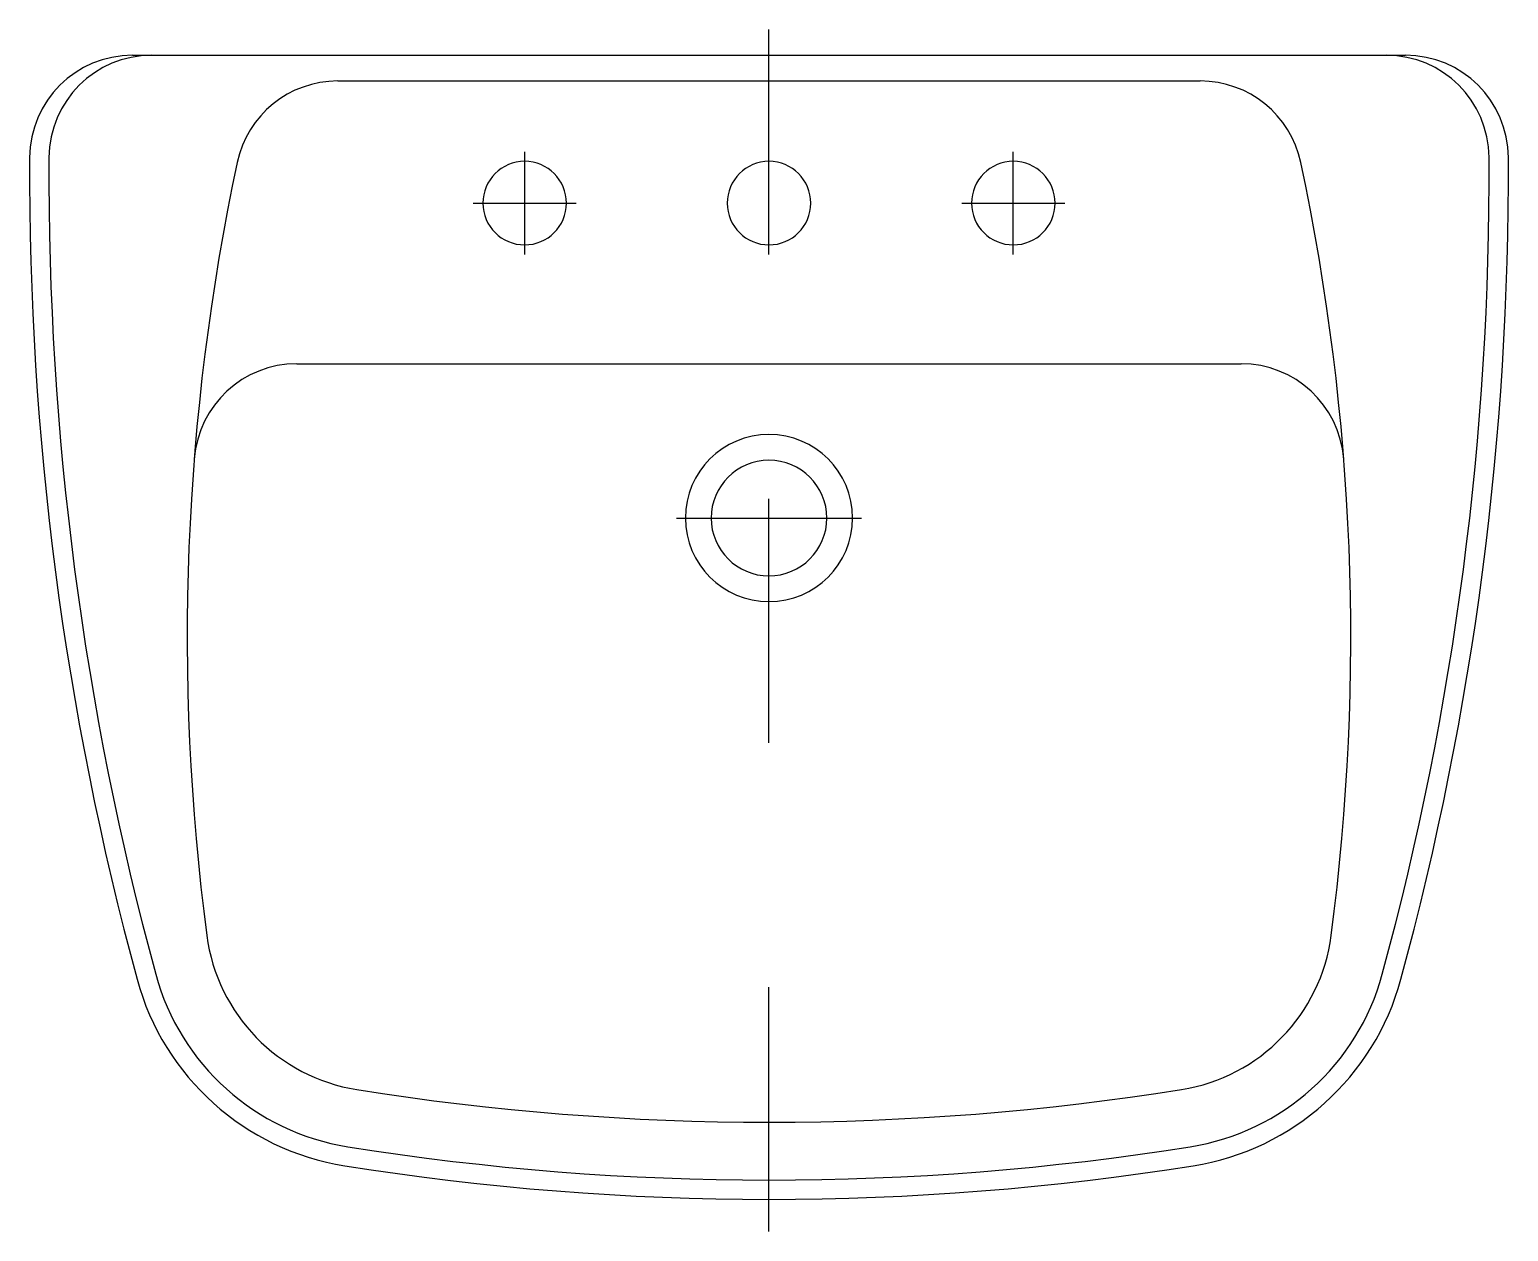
# Model space of a CAD drawing. Extents: x -701.547 to -700.941, y 614 to 614.492.
import ezdxf

# ---------------------------------------------------------------- set-up
doc = ezdxf.new("R2010")
doc.units = 0
doc.header["$LTSCALE"] = 0.2
doc.header["$MEASUREMENT"] = 0
for name, pattern in [('AXES', [0.54, 0.3, -0.08, 0.08, -0.08]), ('CACHE', [0.24, 0.12, -0.12]), ('CONTINU', [0])]:
    doc.linetypes.add(name, pattern=pattern)
doc.layers.get('0').update_dxf_attribs({"linetype": 'CONTINUOUS'})
doc.layers.add('DECA_EIXOS', color=5, linetype='AXES')

msp = doc.modelspace()

# ---------------------------------------------------------------- linework, layer by layer
at = {"linetype": 'CONTINU'}
for points in [[(-701.50441, 614.48184, 0.412638), (-701.54652, 614.43996)], [(-701.49652, 614.48184, 0.412629), (-701.53862, 614.43996)], [(-700.94915, 614.44001, 0.412629), (-700.99125, 614.48184)], [(-700.94125, 614.43996, 0.412639), (-700.98336, 614.48184)], [(-701.42037, 614.47132, 0.354083), (-701.46155, 614.43797)], [(-701.02622, 614.43797, 0.354084), (-701.0674, 614.47132)], [(-701.54652, 614.43996, 0.067788), (-701.50253, 614.10349)], [(-701.53862, 614.43996, 0.067797), (-701.49491, 614.10556)], [(-700.99286, 614.10556, 0.06785), (-700.94915, 614.44001)], [(-700.98524, 614.10349, 0.067788), (-700.94125, 614.43996)], [(-701.46155, 614.43797, 0.085328), (-701.47401, 614.12148)], [(-701.24389, 614.43842, 1), (-701.24389, 614.40421)], [(-701.24389, 614.40421, 1), (-701.24389, 614.43842)], [(-701.01376, 614.12148, 0.085327), (-701.02622, 614.43797)], [(-701.43716, 614.35553, 0.391433), (-701.47913, 614.31672)], [(-701.00864, 614.31672, 0.391433), (-701.05061, 614.35553)], [(-701.24389, 614.32658, 1), (-701.24389, 614.25816)], [(-701.24389, 614.25816, 1), (-701.24389, 614.32658)], [(-701.24389, 614.31605, 1), (-701.24389, 614.26868)], [(-701.24389, 614.26868, 1), (-701.24389, 614.31605)], [(-701.47401, 614.12148, 0.331987), (-701.41253, 614.05833)], [(-701.07502, 614.05836, 0.331987), (-701.01376, 614.12148)], [(-701.50253, 614.10349, 0.295071), (-701.41749, 614.02714)], [(-701.49491, 614.10556, 0.295071), (-701.41625, 614.03493)], [(-701.07152, 614.03493, 0.295072), (-700.99286, 614.10556)], [(-701.07028, 614.02714, 0.295072), (-700.98524, 614.10349)], [(-701.41253, 614.05833, 0.079122), (-701.07502, 614.05836)], [(-701.41625, 614.03493, 0.079127), (-701.07152, 614.03493)], [(-701.41749, 614.02714, 0.079119), (-701.07028, 614.02714)]]:
    msp.add_lwpolyline(points, format="xyb", dxfattribs=at)
for points in [[(-701.50441, 614.48184), (-700.98336, 614.48184)], [(-701.42037, 614.47132), (-701.0674, 614.47132)], [(-701.43716, 614.35553), (-701.05061, 614.35553)]]:
    msp.add_lwpolyline(points, dxfattribs=at)
at = {"linetype": 'CACHE'}
for points in [[(-701.34389, 614.43842, 1), (-701.34389, 614.40421)], [(-701.34389, 614.40421, 1), (-701.34389, 614.43842)], [(-701.14389, 614.43842, 1), (-701.14389, 614.40421)], [(-701.14389, 614.40421, 1), (-701.14389, 614.43842)]]:
    msp.add_lwpolyline(points, format="xyb", dxfattribs=at)
at = {"layer": 'DECA_EIXOS'}
for points in [[(-701.24389, 614.00026), (-701.24389, 614.49237)], [(-701.34389, 614.40026), (-701.34389, 614.44237)], [(-701.14389, 614.40026), (-701.14389, 614.44237)], [(-701.36494, 614.42131), (-701.32283, 614.42131)], [(-701.16494, 614.42131), (-701.12283, 614.42131)], [(-701.28178, 614.29237), (-701.20599, 614.29237)]]:
    msp.add_lwpolyline(points, dxfattribs=at)

doc.saveas('drawing.dxf')
